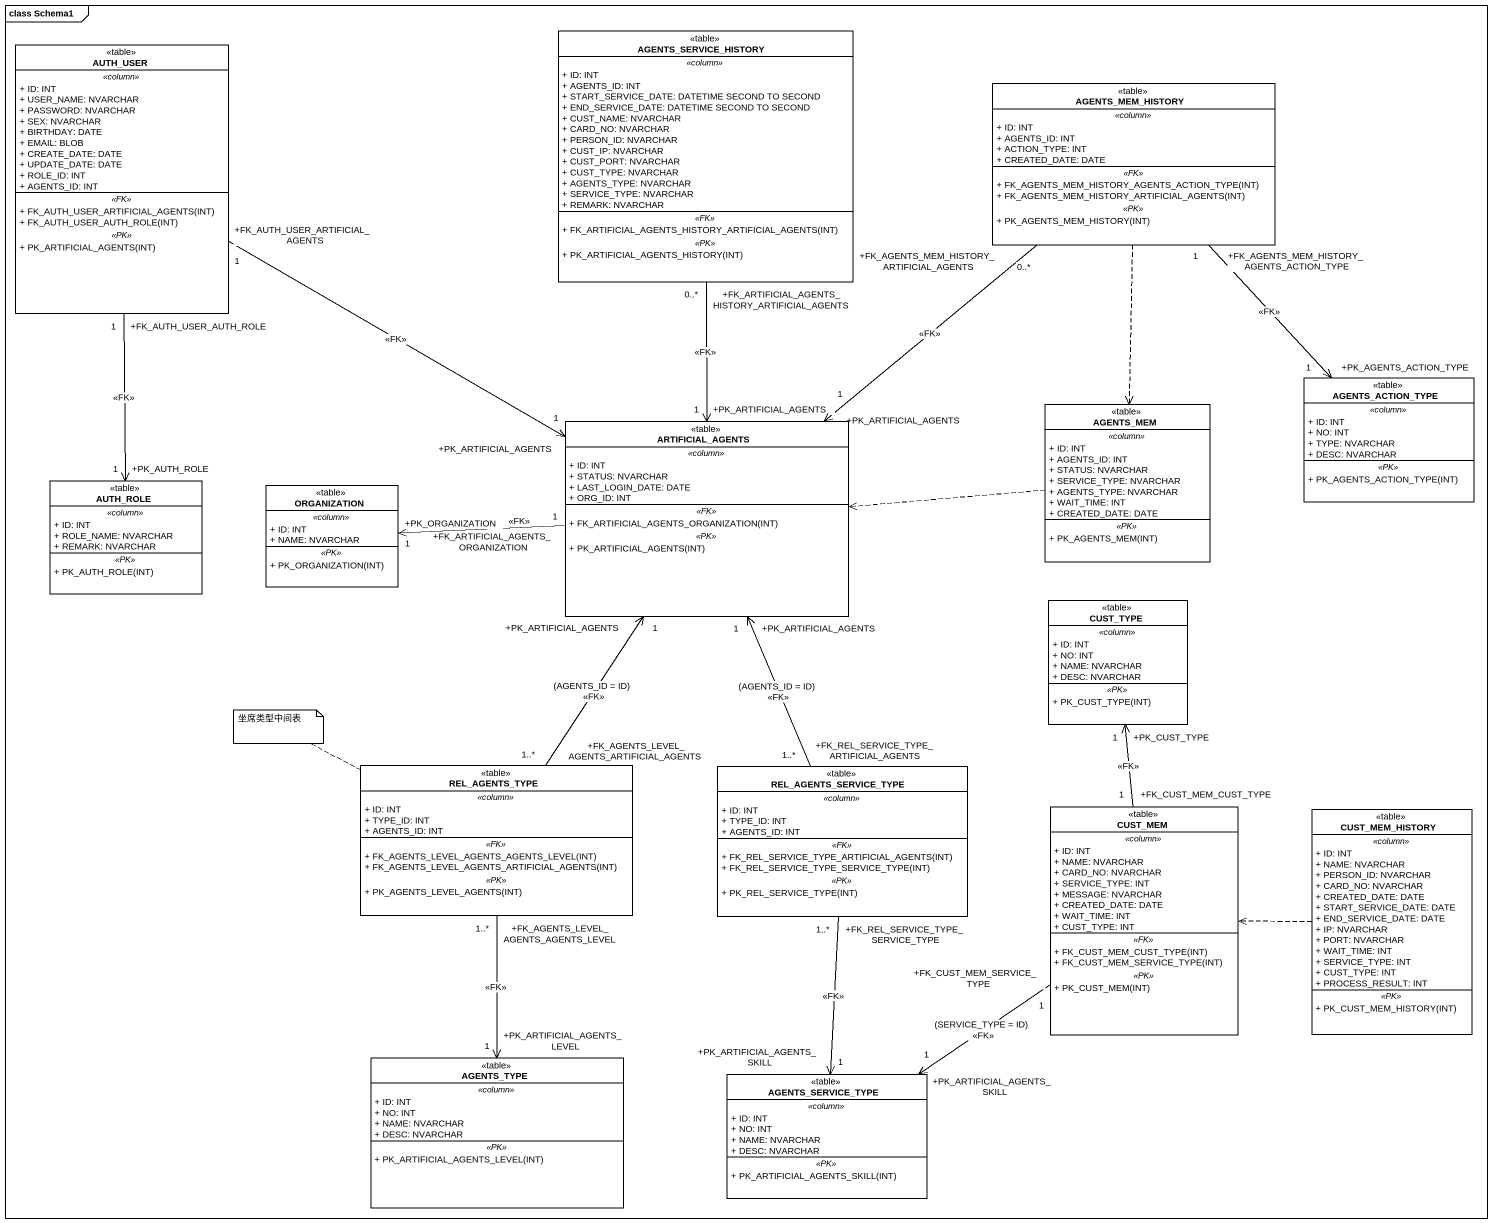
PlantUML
@startuml
mainframe class Schema1
hide circle
hide empty members
skinparam classAttributeIconSize 0
class AGENTS_SERVICE_HISTORY <<table>> {
  .. <<column>> ..
  + ID: INT
  + AGENTS_ID: INT
  + START_SERVICE_DATE: DATETIME SECOND TO SECOND
  + END_SERVICE_DATE: DATETIME SECOND TO SECOND
  + CUST_NAME: NVARCHAR
  + CARD_NO: NVARCHAR
  + PERSON_ID: NVARCHAR
  + CUST_IP: NVARCHAR
  + CUST_PORT: NVARCHAR
  + CUST_TYPE: NVARCHAR
  + AGENTS_TYPE: NVARCHAR
  + SERVICE_TYPE: NVARCHAR
  + REMARK: NVARCHAR
  .. <<FK>> ..
  + FK_ARTIFICIAL_AGENTS_HISTORY_ARTIFICIAL_AGENTS(INT)
  .. <<PK>> ..
  + PK_ARTIFICIAL_AGENTS_HISTORY(INT)
}
class AUTH_USER <<table>> {
  .. <<column>> ..
  + ID: INT
  + USER_NAME: NVARCHAR
  + PASSWORD: NVARCHAR
  + SEX: NVARCHAR
  + BIRTHDAY: DATE
  + EMAIL: BLOB
  + CREATE_DATE: DATE
  + UPDATE_DATE: DATE
  + ROLE_ID: INT
  + AGENTS_ID: INT
  .. <<FK>> ..
  + FK_AUTH_USER_ARTIFICIAL_AGENTS(INT)
  + FK_AUTH_USER_AUTH_ROLE(INT)
  .. <<PK>> ..
  + PK_ARTIFICIAL_AGENTS(INT)
}
class AGENTS_MEM_HISTORY <<table>> {
  .. <<column>> ..
  + ID: INT
  + AGENTS_ID: INT
  + ACTION_TYPE: INT
  + CREATED_DATE: DATE
  .. <<FK>> ..
  + FK_AGENTS_MEM_HISTORY_AGENTS_ACTION_TYPE(INT)
  + FK_AGENTS_MEM_HISTORY_ARTIFICIAL_AGENTS(INT)
  .. <<PK>> ..
  + PK_AGENTS_MEM_HISTORY(INT)
}
class AGENTS_ACTION_TYPE <<table>> {
  .. <<column>> ..
  + ID: INT
  + NO: INT
  + TYPE: NVARCHAR
  + DESC: NVARCHAR
  .. <<PK>> ..
  + PK_AGENTS_ACTION_TYPE(INT)
}
class ARTIFICIAL_AGENTS <<table>> {
  .. <<column>> ..
  + ID: INT
  + STATUS: NVARCHAR
  + LAST_LOGIN_DATE: DATE
  + ORG_ID: INT
  .. <<FK>> ..
  + FK_ARTIFICIAL_AGENTS_ORGANIZATION(INT)
  .. <<PK>> ..
  + PK_ARTIFICIAL_AGENTS(INT)
}
class AGENTS_MEM <<table>> {
  .. <<column>> ..
  + ID: INT
  + AGENTS_ID: INT
  + STATUS: NVARCHAR
  + SERVICE_TYPE: NVARCHAR
  + AGENTS_TYPE: NVARCHAR
  + WAIT_TIME: INT
  + CREATED_DATE: DATE
  .. <<PK>> ..
  + PK_AGENTS_MEM(INT)
}
class AUTH_ROLE <<table>> {
  .. <<column>> ..
  + ID: INT
  + ROLE_NAME: NVARCHAR
  + REMARK: NVARCHAR
  .. <<PK>> ..
  + PK_AUTH_ROLE(INT)
}
class ORGANIZATION <<table>> {
  .. <<column>> ..
  + ID: INT
  + NAME: NVARCHAR
  .. <<PK>> ..
  + PK_ORGANIZATION(INT)
}
class CUST_TYPE <<table>> {
  .. <<column>> ..
  + ID: INT
  + NO: INT
  + NAME: NVARCHAR
  + DESC: NVARCHAR
  .. <<PK>> ..
  + PK_CUST_TYPE(INT)
}
class REL_AGENTS_TYPE <<table>> {
  .. <<column>> ..
  + ID: INT
  + TYPE_ID: INT
  + AGENTS_ID: INT
  .. <<FK>> ..
  + FK_AGENTS_LEVEL_AGENTS_AGENTS_LEVEL(INT)
  + FK_AGENTS_LEVEL_AGENTS_ARTIFICIAL_AGENTS(INT)
  .. <<PK>> ..
  + PK_AGENTS_LEVEL_AGENTS(INT)
}
class REL_AGENTS_SERVICE_TYPE <<table>> {
  .. <<column>> ..
  + ID: INT
  + TYPE_ID: INT
  + AGENTS_ID: INT
  .. <<FK>> ..
  + FK_REL_SERVICE_TYPE_ARTIFICIAL_AGENTS(INT)
  + FK_REL_SERVICE_TYPE_SERVICE_TYPE(INT)
  .. <<PK>> ..
  + PK_REL_SERVICE_TYPE(INT)
}
class CUST_MEM <<table>> {
  .. <<column>> ..
  + ID: INT
  + NAME: NVARCHAR
  + CARD_NO: NVARCHAR
  + SERVICE_TYPE: INT
  + MESSAGE: NVARCHAR
  + CREATED_DATE: DATE
  + WAIT_TIME: INT
  + CUST_TYPE: INT
  .. <<FK>> ..
  + FK_CUST_MEM_CUST_TYPE(INT)
  + FK_CUST_MEM_SERVICE_TYPE(INT)
  .. <<PK>> ..
  + PK_CUST_MEM(INT)
}
class CUST_MEM_HISTORY <<table>> {
  .. <<column>> ..
  + ID: INT
  + NAME: NVARCHAR
  + PERSON_ID: NVARCHAR
  + CARD_NO: NVARCHAR
  + CREATED_DATE: DATE
  + START_SERVICE_DATE: DATE
  + END_SERVICE_DATE: DATE
  + IP: NVARCHAR
  + PORT: NVARCHAR
  + WAIT_TIME: INT
  + SERVICE_TYPE: INT
  + CUST_TYPE: INT
  + PROCESS_RESULT: INT
  .. <<PK>> ..
  + PK_CUST_MEM_HISTORY(INT)
}
class AGENTS_TYPE <<table>> {
  .. <<column>> ..
  + ID: INT
  + NO: INT
  + NAME: NVARCHAR
  + DESC: NVARCHAR
  .. <<PK>> ..
  + PK_ARTIFICIAL_AGENTS_LEVEL(INT)
}
class AGENTS_SERVICE_TYPE <<table>> {
  .. <<column>> ..
  + ID: INT
  + NO: INT
  + NAME: NVARCHAR
  + DESC: NVARCHAR
  .. <<PK>> ..
  + PK_ARTIFICIAL_AGENTS_SKILL(INT)
}
AGENTS_SERVICE_HISTORY "+FK_ARTIFICIAL_AGENTS_HISTORY_ARTIFICIAL_AGENTS\n0..*" --> "+PK_ARTIFICIAL_AGENTS\n1" ARTIFICIAL_AGENTS : <<FK>>
AUTH_USER "+FK_AUTH_USER_ARTIFICIAL_AGENTS\n1" -right-> "+PK_ARTIFICIAL_AGENTS\n1" ARTIFICIAL_AGENTS : <<FK>>
AUTH_USER "+FK_AUTH_USER_AUTH_ROLE\n1" --> "+PK_AUTH_ROLE\n1" AUTH_ROLE : <<FK>>
AGENTS_MEM_HISTORY "+FK_AGENTS_MEM_HISTORY_AGENTS_ACTION_TYPE\n1" --> "+PK_AGENTS_ACTION_TYPE\n1" AGENTS_ACTION_TYPE : <<FK>>
AGENTS_MEM_HISTORY "+FK_AGENTS_MEM_HISTORY_ARTIFICIAL_AGENTS\n0..*" --> "+PK_ARTIFICIAL_AGENTS\n1" ARTIFICIAL_AGENTS : <<FK>>
AGENTS_MEM_HISTORY ..> AGENTS_MEM
ARTIFICIAL_AGENTS "+FK_ARTIFICIAL_AGENTS_ORGANIZATION\n1" -left-> "+PK_ORGANIZATION\n1" ORGANIZATION : <<FK>>
AGENTS_MEM .left.> ARTIFICIAL_AGENTS
REL_AGENTS_TYPE "+FK_AGENTS_LEVEL_AGENTS_ARTIFICIAL_AGENTS\n1..*" -up-> "+PK_ARTIFICIAL_AGENTS\n1" ARTIFICIAL_AGENTS : (AGENTS_ID = ID)\n<<FK>>
REL_AGENTS_TYPE "+FK_AGENTS_LEVEL_AGENTS_AGENTS_LEVEL\n1..*" --> "+PK_ARTIFICIAL_AGENTS_LEVEL\n1" AGENTS_TYPE : <<FK>>
REL_AGENTS_SERVICE_TYPE "+FK_REL_SERVICE_TYPE_ARTIFICIAL_AGENTS\n1..*" -up-> "+PK_ARTIFICIAL_AGENTS\n1" ARTIFICIAL_AGENTS : (AGENTS_ID = ID)\n<<FK>>
REL_AGENTS_SERVICE_TYPE "+FK_REL_SERVICE_TYPE_SERVICE_TYPE\n1..*" --> "+PK_ARTIFICIAL_AGENTS_SKILL\n1" AGENTS_SERVICE_TYPE : <<FK>>
CUST_MEM "+FK_CUST_MEM_CUST_TYPE\n1" -up-> "+PK_CUST_TYPE\n1" CUST_TYPE : <<FK>>
CUST_MEM "+FK_CUST_MEM_SERVICE_TYPE\n1" --> "+PK_ARTIFICIAL_AGENTS_SKILL\n1" AGENTS_SERVICE_TYPE : (SERVICE_TYPE = ID)\n<<FK>>
CUST_MEM_HISTORY .left.> CUST_MEM
note left of REL_AGENTS_TYPE : 坐席类型中间表
@enduml
